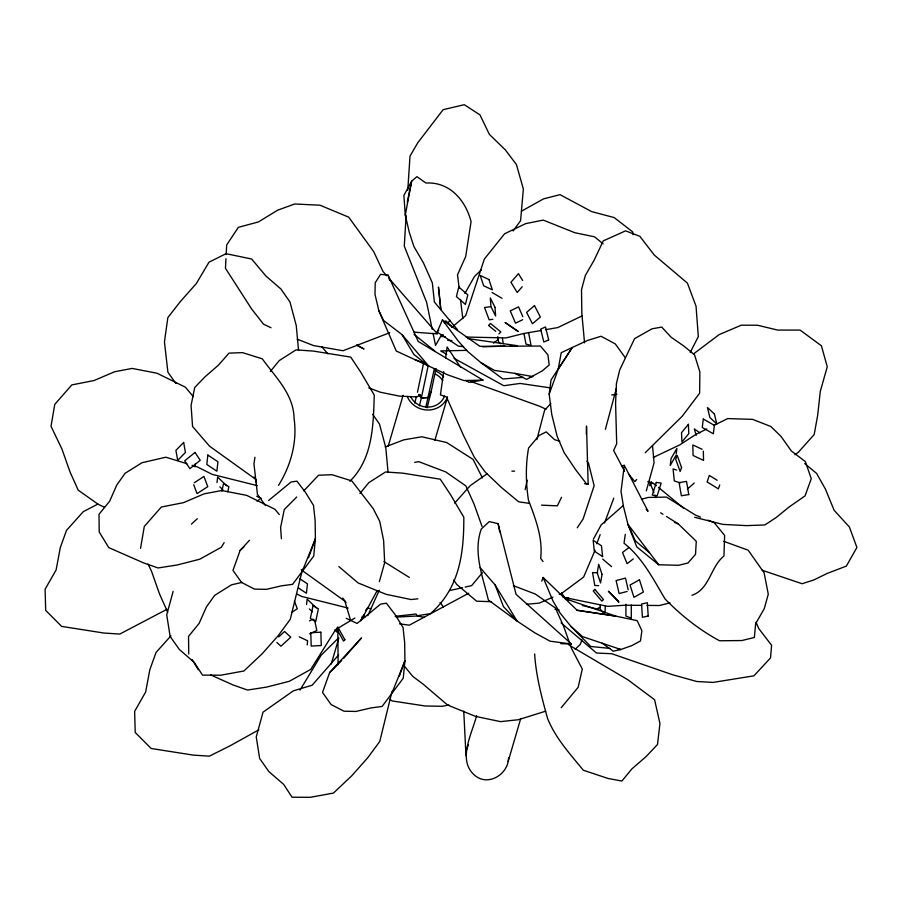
<?xml version="1.0" encoding="UTF-8"?>
<svg xmlns="http://www.w3.org/2000/svg" width="902" height="902" viewBox="0 0 902 902"><rect width="100%" height="100%" fill="white"/><g stroke="black" fill="none" stroke-linecap="round" stroke-linejoin="round"><path stroke-width="1.35" d="M625.92 604.205L625.909 616.032L631.287 618.197L631.287 605.062M586.323 434.369L586.526 426.048L588.149 484.385L584.541 483.619M225.962 258.694L225.455 268.311L251.703 309.093L263.564 324.213L271.017 327.742M226.176 254.567L226.673 244.949L238.353 227.327L258.434 221.937L277.557 210.222L294.683 203.987L320.007 205.216L348.702 217.156L373.687 251.602L383 271.479L386.687 275.708M600.315 604.915L600.089 608.985L604.081 613.349M604.96 612.864L605.332 606.076M406.114 215.296L404.288 246.133L426.623 302.328L432.205 329.264M568.429 597.552L568.271 600.315L566.862 597.947M407.772 190.356L410.004 156.091L417.795 142.741L443.13 109.683L464.259 104.7L479.977 114.892L489.369 134.375L505.391 149.957L516.429 164.547L523.352 188.98L520.589 220.708L513.148 230.935M337.01 627.815L336.694 631.941L335.07 629.923M307.232 644.896L307.605 640.77L299.205 636.823M621.861 465.883L624.308 465.331L621.016 491.477L623.496 506.563L627.939 524.355L636.733 546.815L658.719 564.776L678.642 565.295L687.967 562.995L695.521 554.347L696.276 541.324L678.27 523.893L666.51 516.508M302.542 569.207L290.252 619.336L278.177 635.707L262.223 653.713L243.878 670.998L220.866 675.203L202.555 675.136L194.133 662.282L179.351 649.508L170.128 636.395L166.723 614.86L173.139 591.374M392.066 691.304L379.776 741.433L367.7 757.804L351.746 775.799L333.413 793.095L310.389 797.3L292.09 797.233L283.656 784.379L268.875 771.605L259.652 758.492L256.247 736.957L263.034 712.163L293.353 690.831L312.193 685.193L338.701 654.841M676.229 453.954L676.872 448.463L671.043 458.588L670.242 465.443L676.06 455.318M216.987 482.581L217.653 477.102L226.74 485.772M306.522 604.678L307.176 599.187L316.275 607.869M520.725 718.522L508.176 761.457C505.605 775.168 488.985 785.078 476.572 776.769C455.927 761.897 471.994 734.093 476.606 715.669M508.176 761.457L508.638 757.646M588.149 484.385L586.379 483.709L575.668 469.739L564.133 452.601L557.165 436.365L551.742 414.356L549.171 394.174L551.054 379.956L572.251 347.507L587.439 340.494L601.082 336.254L615.311 343.933L625.379 357.902M254.928 457.246L253.981 464L257.431 494.273L265.413 505.548M443.694 371.635L440.435 394.896L446.456 396.948L463.504 435.429L474.328 457.314L485.197 472.017L501.411 487.475L518.673 501.816L529.463 503.384M445.611 357.959L447.144 347.011L460.742 367.486M625.278 534.322L624.037 543.23C642.506 557.774 653.206 579.129 665.045 598.928C681.1 615.423 699.23 629.822 719.537 640.77L741.827 640.555L754.331 637.488L755.662 623.688L764.265 608.636L768.278 594.238L764.095 572.77L748.164 550.197L723.731 541.313M140.543 548.36L144.297 526.452L161.345 507.014L183.534 502.651L204.156 493.834L221.7 490.519L246.607 495.345L274.918 509.269L279.304 514.523M558.203 369.256L561.224 352.693L572.251 347.507L558.203 369.256L549.171 394.174M457.562 329.816L434.392 302.035L432.329 282.856L423.512 263.023L413.894 246.483L409.26 232.197L405.28 215.206L411.639 181.189L416.938 176.668L425.947 183.027C449.602 181.652 465.59 200.188 471.07 221.666L465.714 256.461L457.517 274.76L459.163 288.482M407.253 202.172L411.639 181.189L403.893 195.407L405.28 215.206M221.915 491.173L223.538 483.461L228.871 486.719L227.789 491.861M417.457 392.28L423.771 362.435M428.033 366.426L421.369 397.929L428.236 397.545L431.111 391.806L436.027 368.546M434.313 368.817L425.902 406.937M525.144 489.673L527.185 480.146M414.762 403.149L416.408 396.53M419.385 405.911L421.358 397.962L418.979 394.726M427.131 407.839L431.111 391.806L428.236 397.545L421.358 397.962M536.825 439.624L544.594 410.32L550.863 403.453M595.083 550.209L583.65 577.043L561.777 593.302L559.263 594.395M605.411 429.273L616.382 388.39M646.317 490.88L654.085 462.827L652.507 445.532M379.359 581.643L384.669 562.622L383.632 540.659L379.742 521.356L373.259 508.694L351.825 480.913L332.049 474.723L318.553 475.219L303.816 490.846M388.187 446.287L403.093 395.313M331.248 664.03L338.735 638.413M434.854 440.413L447.471 397.275M361.138 620.091L362.39 616.1M719.695 484.983L718.387 488.884L707.112 481.939L709.31 475.433L717.191 480.292M463.527 346.627L458.396 346.131L437.166 332.06L442.42 319.883L479.887 346.334L540.422 346.03L547.92 354.836L549.194 364.994L542.192 370.936L526.599 379.381L514.963 373.383L494.476 370.418L480.834 362.581L467.383 351.228L458.351 341.182L442.42 319.883M249.482 540.275L240.101 550.479L232.975 570.346L241.556 582.466L254.488 589.119L266.462 589.344L281.401 585.838L292.575 584.349L313.738 556.083L315.407 538.708L315.125 520.51L313.49 505.345L305.406 492.278L296.893 481.127L291.064 482.018L268.627 500.475M343.504 658.483L361.533 637.894L329.636 672.565L322.51 692.443L331.09 704.563L344.012 711.216L355.997 711.441L370.936 707.935L382.098 706.446L403.262 678.18L404.93 660.805L404.66 642.607L403.025 627.431L394.941 614.375L386.417 603.224L380.588 604.114L357.091 623.451L346.21 618.287M541.786 581.181L543.128 577.449L576.953 610.113L615.829 616.134L637.184 620.655L641.886 630.712L640.476 640.972L631.851 645.595L620.869 649.508L613.236 651.188L602.22 643.227L582.557 636.643L570.989 626.462L559.95 612.864L553.14 601.352L543.128 577.449M308.495 557.786L315.407 538.708L302.666 570.335M399.406 676.072L404.93 660.805L392.19 692.42M466.751 749.37L468.499 744.624M596.741 543.793L600.146 534.672M604.532 522.934L613.777 498.175M581.993 639.879L580.212 644.445L575.172 649.327M650.252 484.261L651.368 481.724M367.779 615.716L379.257 590.235M561.54 497.261L557.346 505.842L541.595 505.154M649.677 485.716L651.267 482.491M690.177 352.558L698.317 336.615L696.04 306.218L687.392 283.093L654.254 255.04L639.868 236.324L625.56 230.867L603.269 240.868L594.159 260.182L585.364 275.369L581.508 289.655L581.858 313.84L584.552 342.839M278.526 485.366C290.85 465.624 297.412 441.912 294.097 418.562C293.657 394.106 275.538 377.295 262.302 358.827L242.514 352.626L229.029 353.122L218.34 365.242L205.171 376.664L194.742 387.432L191.066 405.404L192.566 426.477L209.489 446.14L255.345 479.052L256.529 483.021M360.879 620.79L377.205 590.506M593.426 539.137L601.194 524.885L623.305 505.481M441.698 334.541L435.553 345.421L433.039 333.3M447.832 323.66L449.884 320.03M464.902 293.443L474.452 276.508L481.397 269.777M299.983 690.131L321.135 655.247L338.69 637.77M224.136 542.643L221.215 547.311L199.737 559.217L177.119 565.002L158.03 567.956L143.711 562.949L108.759 547.615L99.197 531.966L99.017 514.275L109.627 501.264L116.809 484.983L125.096 473.291L141.997 462.726L165.833 457.213L186.804 463.673M577.257 527.783L583.109 518.977L594.147 485.727L588.544 463.414L586.909 461.215M365.637 610.282L367.249 608.185L371.353 608.692M437.166 332.06L438.755 330.031M444.303 322.905L445.892 320.875L451.733 326.569M636.654 479.492L634.873 481.668L628.378 473.775M270.408 371.398L279.248 360.575L296.025 349.875L313.445 351.092L350.743 357.102L360.879 372.391L374.274 395.121C373.281 425.237 372.954 458.588 349.875 481.273M359.943 493.495L368.783 482.671L385.56 471.971L402.968 473.178L440.266 479.199L450.402 494.476L463.808 517.218C463.955 553.681 459.546 588.048 430.502 613.619L417.22 615.762L416.014 614.014L395.2 616.314M482.378 572.736L471.667 585.601L465.173 587.067M561.202 707.698L578.148 687.324L582.297 669.013L571.552 648.538L563.649 626.349L555.418 608.027L535.303 594.035L513.373 585.691M522.213 286.768L517.207 292.485L510.96 282.247L518.47 273.678L522.641 280.499M329.636 672.565L341.7 660.535M454.687 503.102L470.246 485.637L487.103 473.775M170.94 635.842L156.035 652.473L149.833 669.667L145.639 692.048L134.635 711.362L135.221 732.48L151.175 748.491L193.49 755.143L209.332 756.158L229.863 745.931L258.806 729.842M498.862 333.909L500.858 331.936L490.53 323.468L488.546 325.442L495.773 331.361M645.223 452.714L682.262 416.194L699.636 393.182L699.862 371.951L694.54 354.847L683.975 346.131L671.122 337.235L661.718 327.076L651.966 328.835L634.58 338.656L619.708 369.955L616.416 383.575L615.581 403.341L616.697 443.807L613.631 450.459L624.567 471.272M240.101 550.479L243.867 546.962M191.427 524.118L197.324 518.718M278.673 636.913L284.57 631.513L290.782 637.207L280.95 646.215L276.813 642.416M687.471 489.053L694.247 483.032M296.724 497.002L284.277 509.529L280.601 527.501L281.401 538.742M443.243 334.698L441.101 336.514L445.25 336.604M451.801 327.426L465.691 315.61L484.329 259.088L504.59 233.776L525.629 223.651L543.252 220.099L574.811 232.716L594.508 236.798L603.122 243.822M493.439 343.155L497.893 339.75M628.683 547.751L622.504 552.486L627.115 563.66L633.294 558.924M582.252 315.824L557.808 327.561L545.473 329.715M693.706 353.764L719.153 334.608L741.252 325.194L757.5 325.227L777.659 330.076L800.085 330.087L821.418 345.793L827.258 366.764L820.279 391.468L817.708 415.089L814.179 434.584L798.281 452.319L794.91 454.732M194.302 482.717L203.931 476.448L207.764 486.674L197.064 493.631L193.716 484.69M291.944 612.244L297.288 608.771L294.424 601.104M256.901 501.038L259.314 499.573M354.869 618.017L335.578 629.697L310.739 669.408L289.271 681.314L266.642 687.087L247.565 690.053L233.235 685.046L210.651 674.899M521.457 211.215L543.545 198.868L560.052 194.652L591.656 211.609L614.183 217.574L632.685 231.904L633.08 234.667M166.971 609.29L119.797 634.061L103.956 633.046L61.64 626.394L45.686 610.383L45.1 589.265L56.116 569.951L60.299 547.57L66.5 530.376L83.277 511.671L97.98 504.038M468.69 593.223L409.361 625.165L399.597 623.868M420.309 395.132L416.927 396.925L399.53 396.147L380.441 392.257L368.76 387.849M596.323 609.166L600.089 607.249M706.796 428.957L695.758 434.448L679.736 444.911L653.296 457.449M714.158 425.304L727.655 418.584L752.584 419.362L770.849 426.499L781.008 436.399L791.336 450.966L805.351 461.576L811.259 478.714L805.046 495.897L789.036 507.048L776.284 517.444L764.873 524.953L746.552 525.629L722.75 524.378L694.653 517.297M691.992 595.297C709.739 589.243 710.359 566.918 723.956 556.004L724.622 535.393L714.204 522.698L708.002 520.172M522.664 319.714L515.527 323.164L510.261 310.897L518.582 306.883L522.799 316.681M309.51 620.847L313.095 619.155M309.657 633.892L316.827 630.498L314.572 619.911M552.982 597.135L539.148 603.145L526.509 604.25M389.687 332.714L343.019 350.743L313.513 345.556L297.209 339.186M385.188 446.986L403.814 439.849L421.854 436.782L446.648 442.521L473.076 459.411L482.435 477.947M650.477 483.878L653.093 483.021M641.457 499.257L648.143 497.442L666.465 497.092L695.589 515.143L700.561 517.162M627.161 591.441L619.11 593.572L616.1 580.572L625.492 578.092L628.198 589.784M669.994 602.874L659.339 605.513L647.027 605.411M242.119 582.376L231.521 584.823L214.631 595.388L206.332 607.08L199.15 623.35L188.541 636.361L188.732 654.063M449.557 590.573L462.568 587.653M545.597 711.204L518.278 719.728L500.576 721.634L475.625 716.425L447.595 705.026L423.151 684.178L412.812 676.432L403.995 665.676M414.695 462.422L418.686 461.632L445.768 471.949L465.894 485.93L474.114 504.252L482.029 526.441M448.88 705.014L442.183 706.289L425.146 705.984L391.987 700.922L389.968 699.14M541.358 330.436L523.532 333.548L506.033 337.912L465.973 337.055M482.965 380.103L464.023 380.576L448.001 374.961L396.26 351.025L378.863 310.739L375.007 294.458L375.221 282.788L380.554 274.343L388.074 275.121L418.246 341.463L482.965 380.103L469.153 382.369L465.533 380.452M492.842 319.297L489.166 319.815L484.521 307.526L490.643 306.657M611.703 394.941L616.957 394.298M417.851 598.804L411.053 599.537L386.101 594.328L358.06 582.929L338.927 566.625M523.307 377.34L502.865 378.975L480.834 362.581M530.128 376.799L532.856 376.574L514.963 373.383M396.192 617.092L417.4 615.987L424.165 617.318M482.491 346.83L504.838 346.097M510.419 345.917L517.398 345.692L467.484 338.532M466.729 350.359L440.683 350.934L446.749 354.283M641.559 605.366L625.131 605.231L607.734 606.358L563.096 597.214M511.896 471.115L514.602 471.182M560.841 643.69L571.451 644.005L516.057 594.317L498.107 523.645L489.256 521.604L481.285 529.023C472.772 552.531 483.01 577.066 488.332 599.988L517.049 621.027L534.785 632.821L550.107 641.198L571.451 644.005M598.714 585.646L594.779 585.511L592.535 572.578L597.778 572.77M491.511 601.69L476.684 601.194L456.671 584.417L453.751 579.93M447.73 340.358L451.925 340.595M414.097 332.15L437.436 333.909L389.461 278.887M609.921 648.403L590.765 646.486L570.989 626.462M618.129 649.226L620.869 649.508L602.22 643.227M550.209 387.86L520.093 383.429L503.801 385.729L454.033 358.297M576.874 610.372L615.829 616.134L565.43 598.77L561.63 592.885M555.057 609.312L559.139 609.955M582.365 605.513L598.533 609.324M257.228 485.637L212.184 474.351L197.301 466.898L192.058 465.285M348.127 608.072L301.719 596.447L296.747 593.967M559.781 441.191L554.64 439.714L546.206 431.878L539.182 435.418L528.583 448.035C525.483 465.274 525.821 482.841 528.437 500.114C535.529 518.74 543.015 538.043 540.659 558.349L543.072 561.563M676.68 470.089L673.072 468.916L674.313 480.958L680.322 482.897M762.179 570.256L802.07 583.718L813.683 580.02L827.078 573.48L846.369 566.073L856.9 547.48L849.402 527.027L834.113 510.284L825.454 489.155L816.614 473.426L804.719 463.538M647.76 481.634L654.254 483.934L656.385 485.693M414.886 359.661L422.655 362.435M471.115 381.591L539.689 406.272L545.947 409.192M674.448 522.337L678.27 523.893M104.553 507.262L98.341 504.387L78.192 490.158L69.973 471.814L62.012 449.219L51.019 426.274L54.774 404.355L71.822 384.917L94 380.554L114.622 371.737L132.177 368.422L157.083 373.259L185.384 387.172L193.287 396.632M702.128 449.286L692.815 444.934L693.074 455.499L703.549 460.392L703.323 451.158M256.675 496.19L261.512 498.49M356.707 345.195L364.013 348.984L356.786 345.071M492.064 292.462L501.952 298.291M569.128 645.133L627.736 679.68L654.593 699.749L659.948 723.494L657.513 744.477L646.17 756.519L631.851 768.932L621.873 781.053L608.095 778.471L583.301 770.229C570.053 753.971 555.519 738.197 547.582 718.488C541.707 697.336 536.002 675.925 534.638 653.927M409.316 577.415L383.914 561.585M660.636 512.81L662.981 514.287M299.622 578.644L307.469 583.876L306.421 593.279L298.573 588.059M700.02 432.915L694.314 428.935L696.231 435.35M301.2 569.805L344.868 601.138L350.404 619.663M402.021 334.619L413.849 354.407L429.025 366.392L402.021 334.619L383.519 320.424L378.863 310.739M414.052 334.349L434.651 350.878M684.02 508.525L658.505 487.452M649.395 552.655L635.346 540.85L627.939 524.355L658.719 564.776M602.705 559.116L611.556 566.614M561.078 622.887L596.481 653.025L611.782 653.736L672.418 674.696L696.75 681.495L713.065 682.419L753.937 675.823L770.545 657.908L771.593 645.268L758.762 628.559L756.045 622.301M500.621 343.73L498.58 341.959L497.791 336.593M219.851 486.843L222.873 489.73M309.375 608.94L312.408 611.827M646.204 509.371L648.031 511.299L624.308 465.331M321.901 346.932L327.933 353.888M480.135 567.651L495.119 584.97L517.049 621.027L503.406 606.55L495.119 584.97M419.047 394.422L421.437 397.635L420.512 395.042M440.075 602.446L443.367 606.956M342.749 598.06L346.041 602.615M254.037 477.102L256.506 480.529M175.879 383.463L167.896 372.188L164.446 341.903L167.851 317.594L180.366 301.55L196.332 283.544L208.993 262.189L226.03 253.688L251.669 259.032L265.932 276.057L280.86 288.933L289.959 301.956L296.251 325.566L298.551 350.427M372.661 414.289L379.483 424.053L385.785 447.663L388.085 472.524M192.149 659.644L198.293 669.701M148.075 564.066L151.547 571.316L159.496 593.899L167.727 612.255M363.788 614.657L364.927 617.092M649.305 481.149L653.95 492.639M654.976 495.187L656.002 497.746M388.074 275.121L389.698 280.421M498.107 523.645L499.697 531.876M528.561 332.5L531.03 345.41L525.979 344.102L524.006 333.774M502.459 338.34L503.26 343.696M460.494 299.453L462.805 318.665M463.763 711.092L465.973 755.718M195.024 464.113L195.103 466.74M337.833 626.867L338.103 664.661M447.482 397.128A21.603 20.351 16.3 0 1 427.559 410.027A21.603 20.351 16.3 0 1 407.23 396.44M435.068 370.767A21.603 20.351 16.3 0 1 443.671 376.889M444.607 396.046A18.536 17.454 16.3 0 1 428.112 407.118A18.536 17.454 16.3 0 1 410.557 396.53M435.711 374.251A18.536 17.454 16.3 0 1 442.769 380.576M207.843 455.048L206.806 464.474L216.886 471.194L217.946 461.779L207.843 455.048M703.312 419.047L702.252 427.48L713.324 433.783L714.384 425.349L703.312 419.047M602.029 574.337L600.563 582.963L597.225 572.883L598.691 564.257L602.029 574.337M313.062 605.546L310.367 618.411L315.689 621.681L318.395 608.816L313.062 605.546M458.802 287.016L456.412 296.578L465.409 304.448L467.811 294.886L458.802 287.016M656.295 482.412L652.281 495.119L657.152 495.796L661.177 483.089L656.295 482.412M681.574 467.54L680.131 471.464L675.711 459.287L677.165 455.363L681.574 467.54M688.406 424.335L681.529 432.723L681.923 441.991L688.801 433.625L688.406 424.335M183.647 442.465L175.901 450.38L177.717 460.37L185.44 452.466L183.647 442.465M594.813 589.378L593.189 590.923L601.826 601.104L603.461 599.559L594.813 589.378M344.868 639.777L343.515 641.063L337.055 629.37L338.419 628.096L344.868 639.777M534.491 305.62L526.588 312.385L532.451 323.795L540.354 317.03L534.491 305.62M195.012 452.454L184.696 460.843L189.905 468.668L200.233 460.279L195.012 452.454M639.45 579.783L630.036 585.048L633.948 597.327L643.363 592.062L639.45 579.783M548.675 339.919L543.816 342.038L540.659 329.095L545.518 326.986L548.675 339.919M648.2 616.032L642.404 617.284L641.57 603.99L647.354 602.75L648.2 616.032M688.778 494.578L681.348 495.762L679.105 482.581L686.546 481.409L688.778 494.578M320.853 632.201L310.784 632.73L311.19 646.069L321.259 645.55L320.853 632.201M488.907 279.496L480.202 275.448L483.664 285.799L492.357 289.824L488.907 279.496M518.109 331.429L505.221 322.589L518.109 331.429M602.604 556.613L594.305 551.111L593.155 540.287L601.465 545.8L602.604 556.613M714.418 414.018L707.472 407.546L709.863 417.491L716.786 423.963L714.418 414.018M617.712 600.54L608.388 591.205L618.919 602.232L617.712 600.54M494.995 307.368L490.316 297.953L490.936 306.579L495.615 315.993L494.995 307.368M440.176 303.331L438.473 287.084L440.83 309.634L440.176 303.331"/></g></svg>
